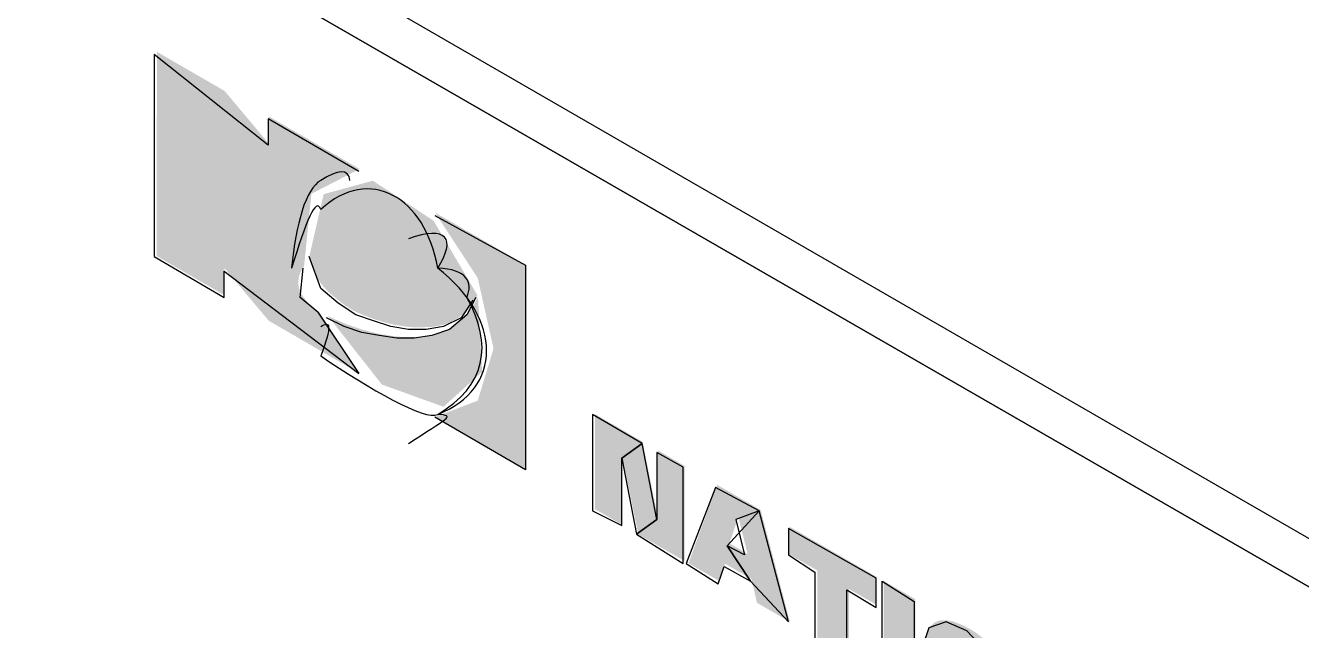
# Model space of a CAD drawing. Header units: inches. Extents: x 0.3 to 33.8, y 15.5 to 37.1.
# Drawn here: x 5.1068 to 5.3322, y 29.49 to 29.5969 of the extents above; entities that cross this region are included whole.
import ezdxf

# ---------------------------------------------------------------- set-up
doc = ezdxf.new("R2010")
doc.units = ezdxf.units.IN
doc.header["$MEASUREMENT"] = 0

# ---------------------------------------------------------------- blocks, each defined once
blk = doc.blocks.new('60298_1')
at = {"transparency": 33554687}
h = blk.add_hatch(color=256, dxfattribs=at)
h.paths.add_polyline_path([(5.12996, 29.59223), (5.12995, 29.55615), (5.14193, 29.54923), (5.14193, 29.55403), (5.14972, 29.54474), (5.16578, 29.53544), (5.15861, 29.54633), (5.15855, 29.54633), (5.15855, 29.54639), (5.1585, 29.54639), (5.1585, 29.54644), (5.15845, 29.54644), (5.15845, 29.54649), (5.1584, 29.54649), (5.15835, 29.54649), (5.15835, 29.54654), (5.1583, 29.54654), (5.1583, 29.54659), (5.15824, 29.54659), (5.15819, 29.54659), (5.15819, 29.54664), (5.15814, 29.54664), (5.15814, 29.5467), (5.15809, 29.5467), (5.15804, 29.54675), (5.15799, 29.54675), (5.15799, 29.5468), (5.15793, 29.5468), (5.15793, 29.54685), (5.15788, 29.54685), (5.15788, 29.5469), (5.15783, 29.5469), (5.15778, 29.54696), (5.15773, 29.54696), (5.15773, 29.54701), (5.15768, 29.54701), (5.15768, 29.54706), (5.15762, 29.54706), (5.15762, 29.54711), (5.15757, 29.54711), (5.15752, 29.54716), (5.15747, 29.54716), (5.15747, 29.54721), (5.15742, 29.54721), (5.15742, 29.54727), (5.15737, 29.54727), (5.15737, 29.54732), (5.15732, 29.54732), (5.15732, 29.54737), (5.15726, 29.54737), (5.15726, 29.54742), (5.15721, 29.54742), (5.15721, 29.54747), (5.15716, 29.54747), (5.15711, 29.54752), (5.15706, 29.54758), (5.15701, 29.54763), (5.15695, 29.54763), (5.15695, 29.54768), (5.1569, 29.54768), (5.1569, 29.54773), (5.15685, 29.54773), (5.15685, 29.54778), (5.1568, 29.54778), (5.1568, 29.54783), (5.15675, 29.54783), (5.15675, 29.54788), (5.1567, 29.54788), (5.1567, 29.54794), (5.15664, 29.54794), (5.15664, 29.54799), (5.15659, 29.54804), (5.15654, 29.54809), (5.15649, 29.54814), (5.15644, 29.54819), (5.15644, 29.54825), (5.15639, 29.54825), (5.15639, 29.5483), (5.15633, 29.5483), (5.15633, 29.54835), (5.15628, 29.54835), (5.15628, 29.5484), (5.15623, 29.5484), (5.15623, 29.54845), (5.15618, 29.5485), (5.15618, 29.54856), (5.15613, 29.54856), (5.15613, 29.54861), (5.15608, 29.54861), (5.15608, 29.54866), (5.15602, 29.54871), (5.15602, 29.54876), (5.15597, 29.54876), (5.15597, 29.54881), (5.15592, 29.54881), (5.15592, 29.54887), (5.15587, 29.54887), (5.15587, 29.54892), (5.15587, 29.54897), (5.15582, 29.54897), (5.15582, 29.54902), (5.15577, 29.54902), (5.15577, 29.54907), (5.15577, 29.54912), (5.15571, 29.54912), (5.15571, 29.54918), (5.15571, 29.54923), (5.15566, 29.54923), (5.15566, 29.54928), (5.15561, 29.54933), (5.15561, 29.54938), (5.15556, 29.54938), (5.15556, 29.54943), (5.15551, 29.54949), (5.15551, 29.54954), (5.15546, 29.54959), (5.15546, 29.54964), (5.1554, 29.54969), (5.1554, 29.54974), (5.15535, 29.5498), (5.15535, 29.54985), (5.1553, 29.5499), (5.1553, 29.54995), (5.15525, 29.55), (5.15525, 29.55005), (5.15525, 29.55011), (5.15525, 29.55016), (5.1552, 29.55016), (5.1552, 29.55021), (5.1552, 29.55026), (5.1552, 29.55031), (5.15515, 29.55031), (5.15515, 29.55036), (5.15515, 29.55042), (5.15515, 29.55046), (5.15509, 29.55046), (5.15509, 29.55052), (5.15509, 29.55057), (5.15509, 29.55062), (5.15504, 29.55067), (5.15504, 29.55072), (5.15504, 29.55077), (5.15504, 29.55083), (5.15499, 29.55093), (5.15499, 29.55098), (5.15499, 29.55103), (5.15499, 29.55108), (5.15494, 29.55119), (5.15494, 29.5516), (5.15494, 29.55176), (5.15494, 29.55186), (5.15499, 29.55196), (5.15499, 29.55207), (5.15499, 29.55217), (5.15499, 29.55227), (5.15504, 29.55238), (5.15504, 29.55243), (5.15504, 29.55248), (5.15509, 29.55253), (5.15509, 29.55258), (5.15509, 29.55263), (5.15509, 29.55269), (5.15515, 29.55274), (5.15515, 29.55279), (5.15515, 29.55284), (5.15515, 29.55289), (5.1552, 29.55294), (5.1552, 29.553), (5.1552, 29.55305), (5.15525, 29.55305), (5.15525, 29.5531), (5.15525, 29.55315), (5.1553, 29.5532), (5.1553, 29.55325), (5.15535, 29.55331), (5.15535, 29.55336), (5.15535, 29.55341), (5.1554, 29.55341), (5.1554, 29.55346), (5.1554, 29.55351), (5.15546, 29.55351), (5.15546, 29.55356), (5.15546, 29.55362), (5.15551, 29.55362), (5.15551, 29.55367), (5.15556, 29.55372), (5.15556, 29.55377), (5.15561, 29.55377), (5.15561, 29.55382), (5.15566, 29.55387), (5.15566, 29.55393), (5.15571, 29.55398), (5.15571, 29.55403), (5.15577, 29.55403), (5.15577, 29.55408), (5.15577, 29.55413), (5.15582, 29.55413), (5.15582, 29.55418), (5.15587, 29.55418), (5.15587, 29.55424), (5.15592, 29.55429), (5.15592, 29.55434), (5.15597, 29.55434), (5.15597, 29.55439), (5.15726, 29.56715), (5.16578, 29.57154), (5.14972, 29.58083), (5.14972, 29.57603), (5.14193, 29.58532), (5.12995, 29.59224)])
h.paths.add_polyline_path([(5.19522, 29.55455), (5.19522, 29.51845), (5.17911, 29.52774), (5.18665, 29.53063), (5.18944, 29.53983), (5.18665, 29.55227), (5.17911, 29.56384), (5.19522, 29.55455)])
h = blk.add_hatch(color=1, dxfattribs=at)
h.paths.add_polyline_path([(5.18669, 29.54891), (5.18629, 29.54819), (5.18629, 29.54814), (5.18623, 29.54809), (5.18623, 29.54804), (5.18618, 29.54804), (5.18618, 29.54799), (5.18618, 29.54794), (5.18613, 29.54788), (5.18613, 29.54783), (5.18608, 29.54783), (5.18608, 29.54778), (5.18608, 29.54773), (5.18603, 29.54773), (5.18603, 29.54768), (5.18598, 29.54763), (5.18598, 29.54758), (5.18592, 29.54758), (5.18592, 29.54752), (5.18592, 29.54747), (5.18587, 29.54747), (5.18587, 29.54742), (5.18582, 29.54737), (5.18582, 29.54732), (5.18577, 29.54732), (5.18577, 29.54727), (5.18572, 29.54721), (5.18572, 29.54716), (5.18567, 29.54716), (5.18567, 29.54711), (5.18561, 29.54706), (5.18561, 29.54701), (5.18556, 29.54701), (5.18556, 29.54696), (5.18556, 29.5469), (5.18551, 29.5469), (5.18551, 29.54685), (5.18546, 29.54685), (5.18546, 29.5468), (5.18541, 29.54675), (5.18541, 29.5467), (5.18536, 29.5467), (5.18536, 29.54664), (5.1853, 29.54664), (5.1853, 29.54659), (5.18525, 29.54654), (5.18525, 29.54649), (5.1852, 29.54649), (5.1852, 29.54644), (5.18515, 29.54644), (5.18515, 29.54639), (5.1851, 29.54633), (5.1851, 29.54628), (5.18505, 29.54628), (5.18505, 29.54623), (5.18499, 29.54618), (5.18494, 29.54613), (5.18494, 29.54608), (5.18489, 29.54608), (5.18489, 29.54602), (5.18484, 29.54602), (5.18484, 29.54597), (5.18479, 29.54597), (5.18479, 29.54592), (5.18474, 29.54587), (5.18469, 29.54582), (5.18469, 29.54577), (5.18463, 29.54577), (5.18463, 29.54571), (5.18458, 29.54571), (5.18458, 29.54566), (5.18453, 29.54566), (5.18453, 29.54561), (5.18448, 29.54561), (5.18448, 29.54556), (5.18443, 29.54556), (5.18443, 29.54551), (5.18438, 29.54546), (5.18432, 29.5454), (5.18427, 29.54535), (5.18422, 29.5453), (5.18417, 29.54525), (5.18412, 29.5452), (5.18406, 29.54515), (5.18401, 29.5451), (5.18401, 29.54505), (5.18396, 29.54505), (5.18396, 29.54499), (5.18391, 29.54499), (5.18386, 29.54494), (5.18381, 29.54489), (5.18376, 29.54484), (5.1837, 29.54484), (5.1837, 29.54479), (5.18365, 29.54479), (5.18365, 29.54474), (5.1836, 29.54474), (5.1836, 29.54468), (5.18355, 29.54468), (5.18355, 29.54463), (5.1835, 29.54463), (5.1835, 29.54458), (5.18345, 29.54458), (5.18345, 29.54453), (5.18339, 29.54453), (5.18334, 29.54448), (5.18329, 29.54448), (5.18329, 29.54443), (5.18324, 29.54443), (5.18324, 29.54437), (5.18319, 29.54437), (5.18319, 29.54432), (5.18314, 29.54432), (5.18308, 29.54427), (5.18303, 29.54427), (5.18303, 29.54422), (5.18298, 29.54422), (5.18298, 29.54417), (5.18293, 29.54417), (5.18293, 29.54412), (5.18288, 29.54412), (5.18283, 29.54406), (5.18277, 29.54406), (5.18277, 29.54401), (5.18272, 29.54401), (5.18272, 29.54396), (5.18267, 29.54396), (5.18262, 29.54396), (5.18262, 29.54391), (5.18257, 29.54391), (5.18257, 29.54386), (5.18252, 29.54386), (5.18246, 29.54386), (5.18246, 29.5438), (5.18241, 29.5438), (5.18241, 29.54375), (5.18236, 29.54375), (5.18231, 29.5437), (5.18226, 29.5437), (5.18226, 29.54365), (5.18221, 29.54365), (5.18215, 29.54365), (5.18215, 29.5436), (5.1821, 29.5436), (5.1821, 29.54355), (5.18205, 29.54355), (5.182, 29.54355), (5.182, 29.54349), (5.18195, 29.54349), (5.1819, 29.54349), (5.1819, 29.54344), (5.18184, 29.54344), (5.18179, 29.54339), (5.18174, 29.54339), (5.18174, 29.54334), (5.18169, 29.54334), (5.18164, 29.54334), (5.18164, 29.54329), (5.18159, 29.54329), (5.18153, 29.54329), (5.18153, 29.54324), (5.18148, 29.54324), (5.18143, 29.54318), (5.18138, 29.54318), (5.18133, 29.54313), (5.18128, 29.54313), (5.18128, 29.54308), (5.18122, 29.54308), (5.18117, 29.54308), (5.18117, 29.54303), (5.18112, 29.54303), (5.18107, 29.54303), (5.18102, 29.54298), (5.18097, 29.54298), (5.18091, 29.54298), (5.18091, 29.54292), (5.18086, 29.54292), (5.18081, 29.54292), (5.18081, 29.54287), (5.18076, 29.54287), (5.18071, 29.54287), (5.18071, 29.54282), (5.18066, 29.54282), (5.1806, 29.54282), (5.1806, 29.54277), (5.18055, 29.54277), (5.1805, 29.54277), (5.18045, 29.54277), (5.18045, 29.54272), (5.1804, 29.54272), (5.18035, 29.54272), (5.1803, 29.54267), (5.18024, 29.54267), (5.18019, 29.54267), (5.18019, 29.54262), (5.18014, 29.54262), (5.18009, 29.54262), (5.18004, 29.54257), (5.17999, 29.54257), (5.17993, 29.54257), (5.17988, 29.54251), (5.17983, 29.54251), (5.17978, 29.54251), (5.17973, 29.54246), (5.17968, 29.54246), (5.17962, 29.54246), (5.17957, 29.54241), (5.17952, 29.54241), (5.17947, 29.54241), (5.17942, 29.54241), (5.17942, 29.54236), (5.17937, 29.54236), (5.17931, 29.54236), (5.17926, 29.54236), (5.17926, 29.54231), (5.17921, 29.54231), (5.17916, 29.54231), (5.17911, 29.54231), (5.17906, 29.54231), (5.17906, 29.54226), (5.179, 29.54226), (5.17895, 29.54226), (5.1789, 29.54226), (5.17885, 29.54226), (5.1788, 29.54226), (5.1788, 29.5422), (5.17875, 29.5422), (5.17869, 29.5422), (5.17864, 29.5422), (5.17859, 29.5422), (5.17854, 29.5422), (5.17854, 29.54215), (5.17849, 29.54215), (5.17844, 29.54215), (5.17838, 29.54215), (5.17833, 29.54215), (5.17828, 29.54215), (5.17823, 29.54215), (5.17818, 29.54215), (5.17818, 29.5421), (5.17813, 29.5421), (5.17807, 29.5421), (5.17802, 29.5421), (5.17797, 29.5421), (5.17792, 29.5421), (5.17787, 29.5421), (5.17787, 29.54205), (5.17782, 29.54205), (5.17776, 29.54205), (5.17771, 29.54205), (5.17766, 29.54205), (5.17761, 29.54205), (5.17756, 29.54205), (5.17751, 29.54205), (5.17746, 29.54205), (5.17746, 29.542), (5.1774, 29.542), (5.17735, 29.542), (5.1773, 29.542), (5.17725, 29.542), (5.1772, 29.542), (5.17715, 29.542), (5.17709, 29.542), (5.17704, 29.542), (5.17699, 29.542), (5.17694, 29.54195), (5.17689, 29.54195), (5.17684, 29.54195), (5.17678, 29.54195), (5.17673, 29.54195), (5.17668, 29.54195), (5.17663, 29.54195), (5.17658, 29.54195), (5.17653, 29.54195), (5.17647, 29.54195), (5.17642, 29.54195), (5.17637, 29.54195), (5.17632, 29.54189), (5.17627, 29.54189), (5.17622, 29.54189), (5.17616, 29.54189), (5.17611, 29.54189), (5.17606, 29.54189), (5.17601, 29.54189), (5.17596, 29.54189), (5.17591, 29.54189), (5.17585, 29.54189), (5.1758, 29.54189), (5.17575, 29.54189), (5.1757, 29.54189), (5.17565, 29.54189), (5.1756, 29.54189), (5.17554, 29.54189), (5.17549, 29.54189), (5.17544, 29.54189), (5.17539, 29.54189), (5.17534, 29.54189), (5.17529, 29.54189), (5.17523, 29.54189), (5.17518, 29.54189), (5.17518, 29.54184), (5.17513, 29.54184), (5.17508, 29.54184), (5.17503, 29.54184), (5.17498, 29.54184), (5.17492, 29.54184), (5.17487, 29.54184), (5.17482, 29.54184), (5.17477, 29.54184), (5.17472, 29.54184), (5.17467, 29.54184), (5.17461, 29.54184), (5.17456, 29.54184), (5.17451, 29.54184), (5.17446, 29.54184), (5.17441, 29.54184), (5.17436, 29.54184), (5.17431, 29.54184), (5.17425, 29.54184), (5.17425, 29.54189), (5.1742, 29.54189), (5.17415, 29.54189), (5.1741, 29.54189), (5.17405, 29.54189), (5.174, 29.54189), (5.17394, 29.54189), (5.17389, 29.54189), (5.17384, 29.54189), (5.17379, 29.54189), (5.17374, 29.54189), (5.17369, 29.54189), (5.17363, 29.54189), (5.17358, 29.54189), (5.17353, 29.54189), (5.17348, 29.54189), (5.17343, 29.54189), (5.17338, 29.54189), (5.17332, 29.54189), (5.17327, 29.54189), (5.17322, 29.54189), (5.17317, 29.54189), (5.17312, 29.54189), (5.17307, 29.54189), (5.17301, 29.54195), (5.17296, 29.54195), (5.17291, 29.54195), (5.17286, 29.54195), (5.17281, 29.54195), (5.17276, 29.54195), (5.1727, 29.54195), (5.17265, 29.54195), (5.1726, 29.54195), (5.17255, 29.54195), (5.1725, 29.54195), (5.17245, 29.54195), (5.17239, 29.54195), (5.17239, 29.542), (5.17234, 29.542), (5.17229, 29.542), (5.17224, 29.542), (5.17219, 29.542), (5.17214, 29.542), (5.17208, 29.542), (5.17203, 29.542), (5.17198, 29.542), (5.17193, 29.542), (5.17188, 29.542), (5.17188, 29.54205), (5.17183, 29.54205), (5.17177, 29.54205), (5.17172, 29.54205), (5.17167, 29.54205), (5.17162, 29.54205), (5.17157, 29.54205), (5.17152, 29.54205), (5.17146, 29.54205), (5.17141, 29.54205), (5.17141, 29.5421), (5.17136, 29.5421), (5.17131, 29.5421), (5.17126, 29.5421), (5.17121, 29.5421), (5.17115, 29.5421), (5.1711, 29.5421), (5.17105, 29.5421), (5.17105, 29.54215), (5.171, 29.54215), (5.17095, 29.54215), (5.1709, 29.54215), (5.17084, 29.54215), (5.17079, 29.54215), (5.17074, 29.54215), (5.17069, 29.54215), (5.17069, 29.5422), (5.17064, 29.5422), (5.17059, 29.5422), (5.17053, 29.5422), (5.17048, 29.5422), (5.17043, 29.5422), (5.17038, 29.5422), (5.17038, 29.54226), (5.17033, 29.54226), (5.17028, 29.54226), (5.17023, 29.54226), (5.17017, 29.54226), (5.17012, 29.54226), (5.17007, 29.54226), (5.17007, 29.54231), (5.17002, 29.54231), (5.16997, 29.54231), (5.16992, 29.54231), (5.16986, 29.54231), (5.16981, 29.54231), (5.16976, 29.54231), (5.16976, 29.54236), (5.16971, 29.54236), (5.16966, 29.54236), (5.16961, 29.54236), (5.16955, 29.54236), (5.1695, 29.54236), (5.1695, 29.54241), (5.16945, 29.54241), (5.1694, 29.54241), (5.16935, 29.54241), (5.1693, 29.54241), (5.16924, 29.54241), (5.16924, 29.54246), (5.16919, 29.54246), (5.16914, 29.54246), (5.16909, 29.54246), (5.16904, 29.54246), (5.16899, 29.54246), (5.16899, 29.54251), (5.16893, 29.54251), (5.16888, 29.54251), (5.16883, 29.54251), (5.16878, 29.54251), (5.16873, 29.54251), (5.16873, 29.54257), (5.16868, 29.54257), (5.16862, 29.54257), (5.16857, 29.54257), (5.16852, 29.54257), (5.16852, 29.54262), (5.16847, 29.54262), (5.16842, 29.54262), (5.16837, 29.54262), (5.16831, 29.54262), (5.16826, 29.54267), (5.16821, 29.54267), (5.16816, 29.54267), (5.16811, 29.54267), (5.16806, 29.54267), (5.16806, 29.54272), (5.168, 29.54272), (5.16795, 29.54272), (5.1679, 29.54272), (5.16785, 29.54272), (5.16785, 29.54277), (5.1678, 29.54277), (5.16775, 29.54277), (5.16769, 29.54277), (5.16764, 29.54277), (5.16764, 29.54282), (5.16759, 29.54282), (5.16754, 29.54282), (5.16749, 29.54282), (5.16744, 29.54287), (5.16738, 29.54287), (5.16733, 29.54287), (5.16728, 29.54287), (5.16723, 29.54292), (5.16718, 29.54292), (5.16713, 29.54292), (5.16708, 29.54292), (5.16708, 29.54298), (5.16702, 29.54298), (5.16697, 29.54298), (5.16692, 29.54298), (5.16687, 29.54298), (5.16687, 29.54303), (5.16682, 29.54303), (5.16677, 29.54303), (5.16671, 29.54303), (5.16671, 29.54308), (5.16666, 29.54308), (5.16661, 29.54308), (5.16656, 29.54308), (5.16651, 29.54313), (5.16646, 29.54313), (5.1664, 29.54313), (5.16635, 29.54313), (5.16635, 29.54318), (5.1663, 29.54318), (5.16625, 29.54318), (5.1662, 29.54318), (5.16615, 29.54324), (5.16609, 29.54324), (5.16604, 29.54324), (5.16599, 29.54324), (5.16599, 29.54329), (5.16594, 29.54329), (5.16589, 29.54329), (5.16584, 29.54329), (5.16584, 29.54334), (5.16578, 29.54334), (5.16573, 29.54334), (5.16568, 29.54334), (5.16568, 29.54339), (5.16563, 29.54339), (5.16558, 29.54339), (5.16553, 29.54339), (5.16553, 29.54344), (5.16547, 29.54344), (5.16542, 29.54344), (5.16537, 29.54344), (5.16537, 29.54349), (5.16532, 29.54349), (5.16527, 29.54349), (5.16522, 29.54349), (5.16522, 29.54355), (5.16516, 29.54355), (5.16511, 29.54355), (5.16506, 29.54355), (5.16506, 29.5436), (5.16501, 29.5436), (5.16496, 29.5436), (5.16491, 29.5436), (5.16491, 29.54365), (5.16485, 29.54365), (5.1648, 29.54365), (5.16475, 29.54365), (5.16475, 29.5437), (5.1647, 29.5437), (5.16465, 29.5437), (5.1646, 29.5437), (5.1646, 29.54375), (5.16455, 29.54375), (5.16449, 29.54375), (5.16444, 29.54375), (5.16444, 29.5438), (5.16439, 29.5438), (5.16434, 29.5438), (5.16429, 29.54386), (5.16424, 29.54386), (5.16418, 29.54386), (5.16418, 29.54391), (5.16413, 29.54391), (5.16408, 29.54391), (5.16403, 29.54391), (5.16403, 29.54396), (5.16398, 29.54396), (5.16393, 29.54396), (5.16387, 29.54396), (5.16387, 29.54401), (5.16382, 29.54401), (5.16377, 29.54401), (5.16377, 29.54406), (5.16372, 29.54406), (5.16367, 29.54406), (5.16362, 29.54406), (5.16362, 29.54412), (5.16356, 29.54412), (5.16351, 29.54412), (5.16346, 29.54412), (5.16346, 29.54417), (5.16341, 29.54417), (5.16336, 29.54417), (5.16336, 29.54422), (5.16331, 29.54422), (5.16325, 29.54422), (5.1632, 29.54422), (5.1632, 29.54427), (5.16315, 29.54427), (5.1631, 29.54427), (5.1631, 29.54432), (5.16305, 29.54432), (5.163, 29.54432), (5.16294, 29.54432), (5.16294, 29.54437), (5.16289, 29.54437), (5.16284, 29.54437), (5.16284, 29.54443), (5.16279, 29.54443), (5.16274, 29.54443), (5.16269, 29.54448), (5.16263, 29.54448), (5.16258, 29.54448), (5.16258, 29.54453), (5.16253, 29.54453), (5.16248, 29.54453), (5.16243, 29.54458), (5.16238, 29.54458), (5.16232, 29.54458), (5.16232, 29.54463), (5.16227, 29.54463), (5.16222, 29.54463), (5.16217, 29.54468), (5.16212, 29.54468), (5.16207, 29.54474), (5.16201, 29.54474), (5.16196, 29.54474), (5.16196, 29.54479), (5.16191, 29.54479), (5.16186, 29.54479), (5.16186, 29.54484), (5.16181, 29.54484), (5.16176, 29.54484), (5.1617, 29.54489), (5.16165, 29.54489), (5.1616, 29.54489), (5.1616, 29.54494), (5.16155, 29.54494), (5.1615, 29.54494), (5.1615, 29.54499), (5.16145, 29.54499), (5.16139, 29.54499), (5.16139, 29.54505), (5.16134, 29.54505), (5.16129, 29.54505), (5.16124, 29.5451), (5.16119, 29.5451), (5.16114, 29.5451), (5.16114, 29.54515), (5.16109, 29.54515), (5.16103, 29.54515), (5.16103, 29.5452), (5.16098, 29.5452), (5.16093, 29.5452), (5.16093, 29.54525), (5.16088, 29.54525), (5.16083, 29.54525), (5.16083, 29.5453), (5.16077, 29.5453), (5.16072, 29.5453), (5.16067, 29.54535), (5.16062, 29.54535), (5.16057, 29.5454), (5.16052, 29.5454), (5.16046, 29.54546), (5.16041, 29.54546), (5.16036, 29.54551), (5.16031, 29.54551), (5.16026, 29.54551), (5.16026, 29.54556), (5.16021, 29.54556), (5.16971, 29.53348), (5.1806, 29.52955), (5.18742, 29.5357), (5.1867, 29.54892)])
h.paths.add_polyline_path([(5.18621, 29.54857), (5.18618, 29.54856), (5.18618, 29.5485), (5.18613, 29.54845), (5.18613, 29.5484), (5.18608, 29.5484), (5.18608, 29.54835), (5.18608, 29.5483), (5.18603, 29.5483), (5.18603, 29.54825), (5.18598, 29.54819), (5.18598, 29.54814), (5.18592, 29.54814), (5.18592, 29.54809), (5.18587, 29.54804), (5.18587, 29.54799), (5.18582, 29.54799), (5.18582, 29.54794), (5.18577, 29.54788), (5.18577, 29.54783), (5.18572, 29.54783), (5.18572, 29.54778), (5.18567, 29.54778), (5.18567, 29.54773), (5.18561, 29.54768), (5.18561, 29.54763), (5.18556, 29.54758), (5.18556, 29.54752), (5.18551, 29.54752), (5.18551, 29.54747), (5.18546, 29.54747), (5.18546, 29.54742), (5.18541, 29.54742), (5.18541, 29.54737), (5.18536, 29.54732), (5.18536, 29.54727), (5.1853, 29.54727), (5.1853, 29.54721), (5.18525, 29.54721), (5.18525, 29.54716), (5.1852, 29.54716), (5.1852, 29.54711), (5.18515, 29.54706), (5.18515, 29.54701), (5.1851, 29.54701), (5.1851, 29.54696), (5.18505, 29.54696), (5.18505, 29.5469), (5.18499, 29.5469), (5.18499, 29.54685), (5.18494, 29.5468), (5.18489, 29.54675), (5.18484, 29.5467), (5.18479, 29.54664), (5.18479, 29.54659), (5.18474, 29.54659), (5.18474, 29.54654), (5.18469, 29.54654), (5.18469, 29.54649), (5.18463, 29.54649), (5.18463, 29.54644), (5.18458, 29.54644), (5.18458, 29.54639), (5.18453, 29.54639), (5.18453, 29.54633), (5.18448, 29.54633), (5.18448, 29.54628), (5.18443, 29.54628), (5.18443, 29.54623), (5.18438, 29.54623), (5.18438, 29.54618), (5.18432, 29.54618), (5.18432, 29.54613), (5.18427, 29.54613), (5.18427, 29.54608), (5.18422, 29.54608), (5.18417, 29.54602), (5.18412, 29.54602), (5.18412, 29.54597), (5.18406, 29.54597), (5.18406, 29.54592), (5.18401, 29.54592), (5.18401, 29.54587), (5.18396, 29.54587), (5.18396, 29.54582), (5.18391, 29.54582), (5.18391, 29.54577), (5.18386, 29.54577), (5.18381, 29.54571), (5.18376, 29.54571), (5.18376, 29.54566), (5.1837, 29.54566), (5.1837, 29.54561), (5.18365, 29.54561), (5.18365, 29.54556), (5.1836, 29.54556), (5.18355, 29.54551), (5.1835, 29.54551), (5.1835, 29.54546), (5.18345, 29.54546), (5.18345, 29.5454), (5.18339, 29.5454), (5.18334, 29.54535), (5.18329, 29.54535), (5.18329, 29.5453), (5.18324, 29.5453), (5.18319, 29.54525), (5.18314, 29.54525), (5.18314, 29.5452), (5.18308, 29.5452), (5.18303, 29.54515), (5.18298, 29.54515), (5.18298, 29.5451), (5.18293, 29.5451), (5.18288, 29.54505), (5.18283, 29.54505), (5.18283, 29.54499), (5.18277, 29.54499), (5.18272, 29.54499), (5.18272, 29.54494), (5.18267, 29.54494), (5.18262, 29.54489), (5.18257, 29.54489), (5.18257, 29.54484), (5.18252, 29.54484), (5.18246, 29.54484), (5.18246, 29.54479), (5.18241, 29.54479), (5.18236, 29.54479), (5.18236, 29.54474), (5.18231, 29.54474), (5.18226, 29.54474), (5.18226, 29.54468), (5.18221, 29.54468), (5.18215, 29.54468), (5.18215, 29.54463), (5.1821, 29.54463), (5.18205, 29.54463), (5.18205, 29.54458), (5.182, 29.54458), (5.18195, 29.54458), (5.18195, 29.54453), (5.1819, 29.54453), (5.18184, 29.54453), (5.18184, 29.54448), (5.18179, 29.54448), (5.18174, 29.54448), (5.18174, 29.54443), (5.18169, 29.54443), (5.18164, 29.54443), (5.18159, 29.54437), (5.18153, 29.54437), (5.18148, 29.54437), (5.18148, 29.54432), (5.18143, 29.54432), (5.18138, 29.54432), (5.18133, 29.54432), (5.18133, 29.54427), (5.18128, 29.54427), (5.18122, 29.54427), (5.18122, 29.54422), (5.18117, 29.54422), (5.18112, 29.54422), (5.18107, 29.54422), (5.18107, 29.54417), (5.18102, 29.54417), (5.18097, 29.54417), (5.18091, 29.54417), (5.18091, 29.54412), (5.18086, 29.54412), (5.18081, 29.54412), (5.18076, 29.54412), (5.18076, 29.54406), (5.18071, 29.54406), (5.18066, 29.54406), (5.1806, 29.54406), (5.18055, 29.54401), (5.1805, 29.54401), (5.18045, 29.54401), (5.1804, 29.54401), (5.1804, 29.54396), (5.18035, 29.54396), (5.1803, 29.54396), (5.18024, 29.54396), (5.18019, 29.54396), (5.18019, 29.54391), (5.18014, 29.54391), (5.18009, 29.54391), (5.18004, 29.54391), (5.17999, 29.54391), (5.17999, 29.54386), (5.17993, 29.54386), (5.17988, 29.54386), (5.17983, 29.54386), (5.17978, 29.54386), (5.17973, 29.54386), (5.17973, 29.5438), (5.17968, 29.5438), (5.17962, 29.5438), (5.17957, 29.5438), (5.17952, 29.5438), (5.17947, 29.5438), (5.17942, 29.5438), (5.17942, 29.54375), (5.17937, 29.54375), (5.17931, 29.54375), (5.17926, 29.54375), (5.17921, 29.54375), (5.17916, 29.54375), (5.17911, 29.54375), (5.17911, 29.5437), (5.17906, 29.5437), (5.179, 29.5437), (5.17895, 29.5437), (5.1789, 29.5437), (5.17885, 29.5437), (5.1788, 29.5437), (5.17875, 29.5437), (5.17869, 29.5437), (5.17864, 29.5437), (5.17859, 29.5437), (5.17859, 29.54365), (5.17854, 29.54365), (5.17849, 29.54365), (5.17844, 29.54365), (5.17838, 29.54365), (5.17833, 29.54365), (5.17828, 29.54365), (5.17823, 29.54365), (5.17818, 29.54365), (5.17813, 29.54365), (5.17807, 29.54365), (5.17802, 29.54365), (5.17797, 29.54365), (5.17792, 29.54365), (5.17787, 29.54365), (5.17782, 29.54365), (5.17776, 29.54365), (5.17771, 29.54365), (5.17766, 29.54365), (5.17761, 29.54365), (5.17756, 29.54365), (5.17751, 29.54365), (5.17746, 29.54365), (5.1774, 29.54365), (5.17735, 29.54365), (5.1773, 29.54365), (5.1773, 29.5436), (5.17725, 29.5436), (5.1772, 29.5436), (5.17715, 29.5436), (5.17709, 29.5436), (5.17704, 29.5436), (5.17699, 29.5436), (5.17694, 29.5436), (5.17689, 29.5436), (5.17684, 29.5436), (5.17678, 29.5436), (5.17673, 29.5436), (5.17668, 29.5436), (5.17663, 29.5436), (5.17658, 29.5436), (5.17653, 29.5436), (5.17647, 29.5436), (5.17642, 29.5436), (5.17637, 29.5436), (5.17632, 29.5436), (5.17627, 29.5436), (5.17622, 29.5436), (5.17616, 29.5436), (5.17611, 29.5436), (5.17606, 29.5436), (5.17601, 29.5436), (5.17596, 29.5436), (5.17591, 29.5436), (5.17585, 29.5436), (5.1758, 29.5436), (5.17575, 29.5436), (5.1757, 29.5436), (5.17565, 29.5436), (5.1756, 29.5436), (5.17554, 29.5436), (5.17549, 29.5436), (5.17544, 29.5436), (5.17539, 29.5436), (5.17534, 29.5436), (5.17529, 29.5436), (5.17523, 29.5436), (5.17518, 29.5436), (5.17513, 29.5436), (5.17508, 29.5436), (5.17508, 29.54365), (5.17503, 29.54365), (5.17498, 29.54365), (5.17492, 29.54365), (5.17487, 29.54365), (5.17482, 29.54365), (5.17477, 29.54365), (5.17472, 29.54365), (5.17467, 29.54365), (5.17461, 29.54365), (5.17456, 29.54365), (5.17451, 29.54365), (5.17446, 29.54365), (5.17441, 29.54365), (5.17436, 29.54365), (5.17436, 29.5437), (5.17431, 29.5437), (5.17425, 29.5437), (5.1742, 29.5437), (5.17415, 29.5437), (5.1741, 29.5437), (5.17405, 29.5437), (5.174, 29.5437), (5.17394, 29.5437), (5.17389, 29.5437), (5.17384, 29.54375), (5.17379, 29.54375), (5.17374, 29.54375), (5.17369, 29.54375), (5.17363, 29.54375), (5.17358, 29.54375), (5.17353, 29.54375), (5.17348, 29.54375), (5.17343, 29.5438), (5.17338, 29.5438), (5.17332, 29.5438), (5.17327, 29.5438), (5.17322, 29.5438), (5.17317, 29.5438), (5.17312, 29.5438), (5.17312, 29.54386), (5.17307, 29.54386), (5.17301, 29.54386), (5.17296, 29.54386), (5.17291, 29.54386), (5.17286, 29.54386), (5.17281, 29.54386), (5.17276, 29.54386), (5.17276, 29.54391), (5.1727, 29.54391), (5.17265, 29.54391), (5.1726, 29.54391), (5.17255, 29.54391), (5.1725, 29.54391), (5.17245, 29.54396), (5.17239, 29.54396), (5.17234, 29.54396), (5.17229, 29.54396), (5.17224, 29.54396), (5.17219, 29.54396), (5.17219, 29.54401), (5.17214, 29.54401), (5.17208, 29.54401), (5.17203, 29.54401), (5.17198, 29.54401), (5.17193, 29.54401), (5.17193, 29.54406), (5.17188, 29.54406), (5.17183, 29.54406), (5.17177, 29.54406), (5.17172, 29.54406), (5.17167, 29.54406), (5.17167, 29.54412), (5.17162, 29.54412), (5.17157, 29.54412), (5.17152, 29.54412), (5.17146, 29.54412), (5.17141, 29.54417), (5.17136, 29.54417), (5.17131, 29.54417), (5.17126, 29.54417), (5.17121, 29.54417), (5.17121, 29.54422), (5.17115, 29.54422), (5.1711, 29.54422), (5.17105, 29.54422), (5.171, 29.54422), (5.171, 29.54427), (5.17095, 29.54427), (5.1709, 29.54427), (5.17084, 29.54427), (5.17079, 29.54427), (5.17079, 29.54432), (5.17074, 29.54432), (5.17069, 29.54432), (5.17064, 29.54432), (5.17059, 29.54432), (5.17059, 29.54437), (5.17053, 29.54437), (5.17048, 29.54437), (5.17043, 29.54437), (5.17038, 29.54437), (5.17038, 29.54443), (5.17033, 29.54443), (5.17028, 29.54443), (5.17023, 29.54443), (5.17017, 29.54448), (5.17012, 29.54448), (5.17007, 29.54448), (5.17002, 29.54448), (5.17002, 29.54453), (5.16997, 29.54453), (5.16992, 29.54453), (5.16986, 29.54453), (5.16981, 29.54453), (5.16981, 29.54458), (5.16976, 29.54458), (5.16971, 29.54458), (5.16966, 29.54458), (5.16966, 29.54463), (5.16961, 29.54463), (5.16955, 29.54463), (5.1695, 29.54463), (5.1695, 29.54468), (5.16945, 29.54468), (5.1694, 29.54468), (5.16935, 29.54468), (5.1693, 29.54468), (5.1693, 29.54474), (5.16924, 29.54474), (5.16919, 29.54474), (5.16914, 29.54474), (5.16914, 29.54479), (5.16909, 29.54479), (5.16904, 29.54479), (5.16899, 29.54479), (5.16899, 29.54484), (5.16893, 29.54484), (5.16888, 29.54484), (5.16883, 29.54484), (5.16883, 29.54489), (5.16878, 29.54489), (5.16873, 29.54489), (5.16868, 29.54489), (5.16868, 29.54494), (5.16862, 29.54494), (5.16857, 29.54494), (5.16852, 29.54494), (5.16852, 29.54499), (5.16847, 29.54499), (5.16842, 29.54499), (5.16837, 29.54499), (5.16837, 29.54505), (5.16831, 29.54505), (5.16826, 29.54505), (5.16821, 29.54505), (5.16821, 29.5451), (5.16816, 29.5451), (5.16811, 29.5451), (5.16811, 29.54515), (5.16806, 29.54515), (5.168, 29.54515), (5.16795, 29.54515), (5.16795, 29.5452), (5.1679, 29.5452), (5.16785, 29.5452), (5.1678, 29.5452), (5.1678, 29.54525), (5.16775, 29.54525), (5.16769, 29.54525), (5.16764, 29.5453), (5.16759, 29.5453), (5.16754, 29.5453), (5.16754, 29.54535), (5.16749, 29.54535), (5.16744, 29.54535), (5.16738, 29.54535), (5.16738, 29.5454), (5.16733, 29.5454), (5.16728, 29.5454), (5.16728, 29.54546), (5.16723, 29.54546), (5.16718, 29.54546), (5.16713, 29.54546), (5.16713, 29.54551), (5.16708, 29.54551), (5.16702, 29.54551), (5.16702, 29.54556), (5.16697, 29.54556), (5.16692, 29.54556), (5.16687, 29.54556), (5.16687, 29.54561), (5.16682, 29.54561), (5.16677, 29.54561), (5.16671, 29.54566), (5.16666, 29.54566), (5.16661, 29.54566), (5.16661, 29.54571), (5.16656, 29.54571), (5.16651, 29.54571), (5.16646, 29.54571), (5.16646, 29.54577), (5.1664, 29.54577), (5.16635, 29.54577), (5.1663, 29.54582), (5.16625, 29.54582), (5.1662, 29.54582), (5.1662, 29.54587), (5.16615, 29.54587), (5.16609, 29.54587), (5.16604, 29.54587), (5.16604, 29.54592), (5.16599, 29.54592), (5.16594, 29.54592), (5.16594, 29.54597), (5.16589, 29.54597), (5.16584, 29.54597), (5.16584, 29.54602), (5.16578, 29.54602), (5.16573, 29.54602), (5.16568, 29.54608), (5.16563, 29.54608), (5.16558, 29.54608), (5.16558, 29.54613), (5.16553, 29.54613), (5.16547, 29.54613), (5.16547, 29.54618), (5.16542, 29.54618), (5.16537, 29.54618), (5.16537, 29.54623), (5.16532, 29.54623), (5.16527, 29.54623), (5.16527, 29.54628), (5.16522, 29.54628), (5.16516, 29.54628), (5.16516, 29.54633), (5.16511, 29.54633), (5.16506, 29.54633), (5.16506, 29.54639), (5.16501, 29.54639), (5.16496, 29.54639), (5.16496, 29.54644), (5.16491, 29.54644), (5.16485, 29.54644), (5.16485, 29.54649), (5.1648, 29.54649), (5.16475, 29.54649), (5.16475, 29.54654), (5.1647, 29.54654), (5.16465, 29.54654), (5.16465, 29.54659), (5.1646, 29.54659), (5.16455, 29.54664), (5.16449, 29.54664), (5.16449, 29.5467), (5.16444, 29.5467), (5.16439, 29.5467), (5.16439, 29.54675), (5.16434, 29.54675), (5.16429, 29.54675), (5.16429, 29.5468), (5.16424, 29.5468), (5.16418, 29.54685), (5.16413, 29.54685), (5.16413, 29.5469), (5.16408, 29.5469), (5.16403, 29.5469), (5.16403, 29.54696), (5.16398, 29.54696), (5.16393, 29.54701), (5.16387, 29.54701), (5.16387, 29.54706), (5.16382, 29.54706), (5.16377, 29.54711), (5.16372, 29.54711), (5.16372, 29.54716), (5.16367, 29.54716), (5.16362, 29.54716), (5.16362, 29.54721), (5.16356, 29.54721), (5.16356, 29.54727), (5.16351, 29.54727), (5.16346, 29.54727), (5.16346, 29.54732), (5.16341, 29.54732), (5.16336, 29.54737), (5.16331, 29.54737), (5.16331, 29.54742), (5.16325, 29.54742), (5.16325, 29.54747), (5.1632, 29.54747), (5.16315, 29.54747), (5.16315, 29.54752), (5.1631, 29.54752), (5.1631, 29.54758), (5.16305, 29.54758), (5.163, 29.54763), (5.16294, 29.54763), (5.16294, 29.54768), (5.16289, 29.54768), (5.16284, 29.54773), (5.16279, 29.54773), (5.16279, 29.54778), (5.16274, 29.54778), (5.16274, 29.54783), (5.16269, 29.54783), (5.16263, 29.54788), (5.16258, 29.54788), (5.16258, 29.54794), (5.16253, 29.54794), (5.16253, 29.54799), (5.16248, 29.54799), (5.16243, 29.54804), (5.16238, 29.54804), (5.16238, 29.54809), (5.16232, 29.54809), (5.16232, 29.54814), (5.16227, 29.54814), (5.16222, 29.54819), (5.16217, 29.54819), (5.16217, 29.54825), (5.16212, 29.54825), (5.16212, 29.5483), (5.16207, 29.5483), (5.16207, 29.54835), (5.16201, 29.54835), (5.16201, 29.5484), (5.16196, 29.5484), (5.16191, 29.54845), (5.16186, 29.54845), (5.16186, 29.5485), (5.16181, 29.5485), (5.16181, 29.54856), (5.16176, 29.54856), (5.16176, 29.54861), (5.1617, 29.54861), (5.16165, 29.54866), (5.1616, 29.54871), (5.16155, 29.54871), (5.16155, 29.54876), (5.1615, 29.54876), (5.1615, 29.54881), (5.16145, 29.54881), (5.16145, 29.54887), (5.16139, 29.54887), (5.16139, 29.54892), (5.16134, 29.54892), (5.16129, 29.54897), (5.16124, 29.54902), (5.16119, 29.54902), (5.16119, 29.54907), (5.16114, 29.54907), (5.16114, 29.54912), (5.16109, 29.54912), (5.16109, 29.54918), (5.16103, 29.54918), (5.16103, 29.54923), (5.16098, 29.54923), (5.16098, 29.54928), (5.16093, 29.54928), (5.16088, 29.54928), (5.16088, 29.54933), (5.16083, 29.54933), (5.16083, 29.54938), (5.16077, 29.54938), (5.16077, 29.54943), (5.16072, 29.54943), (5.16067, 29.54949), (5.16062, 29.54949), (5.16062, 29.54954), (5.16057, 29.54954), (5.16057, 29.54959), (5.16052, 29.54959), (5.16052, 29.54964), (5.16046, 29.54964), (5.16046, 29.54969), (5.16041, 29.54969), (5.16041, 29.54974), (5.16036, 29.54974), (5.16036, 29.5498), (5.16031, 29.5498), (5.16026, 29.54985), (5.16021, 29.5499), (5.16016, 29.54995), (5.1601, 29.55), (5.16005, 29.55005), (5.16, 29.55005), (5.16, 29.55011), (5.15995, 29.55016), (5.1599, 29.55021), (5.1599, 29.55026), (5.15985, 29.55026), (5.15985, 29.55031), (5.15979, 29.55031), (5.15979, 29.55036), (5.15974, 29.55036), (5.15974, 29.55042), (5.15969, 29.55042), (5.15969, 29.55046), (5.15964, 29.55046), (5.15964, 29.55052), (5.15959, 29.55052), (5.15959, 29.55057), (5.15954, 29.55057), (5.15954, 29.55062), (5.15948, 29.55062), (5.15948, 29.55067), (5.15948, 29.55072), (5.15943, 29.55072), (5.15943, 29.55077), (5.15938, 29.55077), (5.15938, 29.55083), (5.15933, 29.55083), (5.15933, 29.55088), (5.15928, 29.55088), (5.15928, 29.55093), (5.15923, 29.55098), (5.15923, 29.55103), (5.15917, 29.55103), (5.15917, 29.55108), (5.15912, 29.55108), (5.15912, 29.55114), (5.15907, 29.55114), (5.15907, 29.55119), (5.15902, 29.55124), (5.15902, 29.55129), (5.15897, 29.55129), (5.15897, 29.55134), (5.15892, 29.55134), (5.15892, 29.55139), (5.15892, 29.55145), (5.15886, 29.55145), (5.15886, 29.5515), (5.15881, 29.5515), (5.15881, 29.55155), (5.15881, 29.5516), (5.15876, 29.5516), (5.15876, 29.55165), (5.15871, 29.55165), (5.15871, 29.5517), (5.15866, 29.55176), (5.15866, 29.55181), (5.15861, 29.55181), (5.15861, 29.55186), (5.15855, 29.55191), (5.15855, 29.55196), (5.1585, 29.55196), (5.1585, 29.55201), (5.1585, 29.55207), (5.15845, 29.55207), (5.15845, 29.55212), (5.1584, 29.55217), (5.1584, 29.55222), (5.15835, 29.55227), (5.15835, 29.55232), (5.1583, 29.55232), (5.1583, 29.55238), (5.15824, 29.55243), (5.15824, 29.55248), (5.15819, 29.55253), (5.15819, 29.55258), (5.15814, 29.55258), (5.15814, 29.55263), (5.15814, 29.55269), (5.15809, 29.55269), (5.15809, 29.55274), (5.15809, 29.55279), (5.15804, 29.55279), (5.15804, 29.55284), (5.15799, 29.55289), (5.15799, 29.55294), (5.15793, 29.553), (5.15793, 29.55305), (5.15788, 29.5531), (5.15788, 29.55315), (5.15783, 29.5532), (5.15783, 29.55325), (5.15783, 29.55331), (5.15778, 29.55331), (5.15778, 29.55336), (5.15778, 29.55341), (5.15773, 29.55346), (5.15773, 29.55351), (5.15768, 29.55356), (5.15768, 29.55362), (5.15762, 29.55367), (5.15762, 29.55372), (5.15762, 29.55377), (5.15757, 29.55377), (5.15757, 29.55382), (5.15757, 29.55387), (5.15752, 29.55393), (5.15752, 29.55398), (5.15752, 29.55403), (5.15747, 29.55403), (5.15747, 29.55408), (5.15747, 29.55413), (5.15742, 29.55418), (5.15742, 29.55424), (5.15742, 29.55429), (5.15737, 29.55434), (5.15737, 29.55439), (5.15737, 29.55444), (5.15732, 29.55449), (5.15732, 29.55455), (5.15732, 29.5546), (5.15726, 29.55465), (5.15726, 29.5547), (5.15726, 29.55475), (5.15726, 29.5548), (5.15721, 29.55486), (5.15721, 29.55491), (5.15721, 29.55496), (5.15716, 29.55501), (5.15716, 29.55506), (5.15716, 29.55511), (5.15716, 29.55517), (5.15711, 29.55522), (5.15711, 29.55527), (5.15711, 29.55532), (5.15711, 29.55537), (5.15706, 29.55542), (5.15706, 29.55553), (5.15706, 29.55563), (5.15706, 29.55573), (5.15701, 29.55584), (5.15701, 29.55594), (5.15701, 29.55604), (5.15701, 29.55615), (5.15695, 29.55625), (5.15695, 29.55635), (5.15943, 29.56709), (5.16811, 29.56947), (5.17885, 29.5624), (5.1866, 29.54923), (5.18623, 29.54861), (5.18618, 29.54856)])
h = blk.add_hatch(color=1, dxfattribs=at)
h.paths.add_polyline_path([(5.23664, 29.51133), (5.23271, 29.50998), (5.23431, 29.50358), (5.23111, 29.50543), (5.23503, 29.49913), (5.23596, 29.49495), (5.2418, 29.49155), (5.23664, 29.51132)])
h.paths.add_polyline_path([(5.23664, 29.51133), (5.22894, 29.51576), (5.22388, 29.50192), (5.22941, 29.49872), (5.23034, 29.50182), (5.23503, 29.49913), (5.23111, 29.50543), (5.23266, 29.51003), (5.23271, 29.50998), (5.23664, 29.51132)])
h.paths.add_polyline_path([(5.21575, 29.52339), (5.21216, 29.52088), (5.215, 29.50704), (5.21846, 29.51003), (5.21577, 29.52341)])
h.paths.add_polyline_path([(5.21575, 29.52339), (5.20736, 29.52826), (5.20736, 29.51148), (5.21216, 29.50869), (5.21216, 29.52088), (5.21577, 29.52341)])
h.paths.add_polyline_path([(5.22323, 29.51908), (5.21846, 29.52186), (5.21846, 29.51003), (5.215, 29.50704), (5.22321, 29.50229), (5.22321, 29.51907)])
h.paths.add_polyline_path([(5.32372, 29.46106), (5.31812, 29.46428), (5.31812, 29.44749), (5.33057, 29.44032), (5.33057, 29.44528), (5.3237, 29.44925), (5.3237, 29.46108)])
h.paths.add_polyline_path([(5.31222, 29.4677), (5.30831, 29.46634), (5.30986, 29.45994), (5.30666, 29.4618), (5.31058, 29.4555), (5.31157, 29.45132), (5.3174, 29.44791), (5.31224, 29.46769)])
h.paths.add_polyline_path([(5.31222, 29.4677), (5.30454, 29.47213), (5.29943, 29.45829), (5.30501, 29.45509), (5.30589, 29.45819), (5.31058, 29.4555), (5.30666, 29.4618), (5.30826, 29.46639), (5.30831, 29.46634), (5.31224, 29.46769)])
h.paths.add_polyline_path([(5.29134, 29.47975), (5.28776, 29.47724), (5.2906, 29.4634), (5.29401, 29.46639), (5.29132, 29.47977)])
h.paths.add_polyline_path([(5.29134, 29.47975), (5.28296, 29.48462), (5.28296, 29.46784), (5.28776, 29.46505), (5.28776, 29.47724), (5.29132, 29.47977)])
h.paths.add_polyline_path([(5.29881, 29.47544), (5.29401, 29.47822), (5.29401, 29.46639), (5.2906, 29.4634), (5.29881, 29.45865), (5.29881, 29.47543)])
h.paths.add_polyline_path([(5.27349, 29.49036), (5.27258, 29.49087), (5.27154, 29.49129), (5.27062, 29.49165), (5.26974, 29.4918), (5.26891, 29.49186), (5.26819, 29.4918), (5.26757, 29.49155), (5.26716, 29.49129), (5.26664, 29.49082), (5.26623, 29.4902), (5.26586, 29.48948), (5.26566, 29.48855), (5.2655, 29.48752), (5.26545, 29.48633), (5.26545, 29.4855), (5.26555, 29.48426), (5.26576, 29.48308), (5.26607, 29.48189), (5.26648, 29.48075), (5.27351, 29.47703), (5.27284, 29.47755), (5.27227, 29.47827), (5.27185, 29.47915), (5.27149, 29.48024), (5.27134, 29.48147), (5.27129, 29.48297), (5.27134, 29.48431), (5.27149, 29.48535), (5.2718, 29.48612), (5.27227, 29.48648), (5.27284, 29.48659), (5.27351, 29.48633), (5.28058, 29.48251), (5.28007, 29.48359), (5.2795, 29.48467), (5.27888, 29.48556), (5.27815, 29.48648), (5.27738, 29.48736), (5.2765, 29.48819), (5.27557, 29.48896), (5.27459, 29.48969), (5.27351, 29.49036)])
h.paths.add_polyline_path([(5.28057, 29.48249), (5.27351, 29.48633), (5.27351, 29.48628), (5.27418, 29.48576), (5.27475, 29.48504), (5.27521, 29.48416), (5.27552, 29.48308), (5.27573, 29.48178), (5.27578, 29.48034), (5.27578, 29.47931), (5.27568, 29.47827), (5.27547, 29.4775), (5.27506, 29.47688), (5.27438, 29.47672), (5.27351, 29.47703), (5.26648, 29.48075), (5.26695, 29.47967), (5.26752, 29.47863), (5.26808, 29.47781), (5.26881, 29.47688), (5.26958, 29.476), (5.27046, 29.47517), (5.27139, 29.4744), (5.27242, 29.47368), (5.27351, 29.473), (5.27449, 29.47244), (5.27547, 29.47202), (5.27645, 29.47166), (5.27728, 29.47151), (5.2781, 29.47145), (5.27883, 29.47156), (5.2795, 29.47176), (5.27986, 29.47197), (5.28043, 29.47244), (5.28084, 29.47306), (5.28115, 29.47383), (5.28141, 29.47471), (5.28156, 29.47579), (5.28161, 29.47698), (5.28161, 29.47776), (5.28146, 29.479), (5.28125, 29.48019), (5.28099, 29.48137), (5.28058, 29.48251)])
h.paths.add_polyline_path([(5.25839, 29.49878), (5.26395, 29.49557), (5.26395, 29.47879), (5.25838, 29.48199), (5.25838, 29.49877)])
h.paths.add_polyline_path([(5.25713, 29.49951), (5.2417, 29.50838), (5.2417, 29.50347), (5.24665, 29.50063), (5.24665, 29.48881), (5.25223, 29.48556), (5.25223, 29.49738), (5.25714, 29.49454), (5.25714, 29.4995)])
for points in [[(5.49768, 29.4115), (5.07268, 29.65679), (5.06545, 29.65215)], [(5.06545, 29.65215), (5.49045, 29.40737)], [(5.06545, 29.07997), (5.49045, 28.83468), (5.49045, 29.40737), (5.06545, 29.65215), (5.06545, 29.07997)], [(5.15582, 29.55403), (5.15582, 29.55403)], [(5.21572, 29.52305), (5.20694, 29.52821), (5.20694, 29.51117), (5.21211, 29.50859), (5.21211, 29.52046), (5.21572, 29.52305)], [(5.21572, 29.52305), (5.21211, 29.52046), (5.21469, 29.50704), (5.2183, 29.50962), (5.21572, 29.52305)], [(5.22295, 29.51891), (5.2183, 29.5215), (5.2183, 29.50962), (5.21469, 29.50704), (5.22295, 29.50187), (5.22295, 29.51891)], [(5.23638, 29.51117), (5.23225, 29.50962), (5.2338, 29.50342), (5.2307, 29.50497), (5.23483, 29.49877), (5.24154, 29.49155), (5.23638, 29.51117), (5.22863, 29.5153), (5.22347, 29.50187), (5.22915, 29.49826), (5.23018, 29.50136), (5.23483, 29.49877), (5.2307, 29.50497), (5.23638, 29.51117)], [(5.25703, 29.49929), (5.24154, 29.50807), (5.24154, 29.50342), (5.24619, 29.50032), (5.24619, 29.48845), (5.25187, 29.48535), (5.25187, 29.49722), (5.25703, 29.49413), (5.25703, 29.49929)], [(5.25807, 29.49877), (5.26375, 29.49516), (5.26375, 29.47863), (5.25807, 29.48173), (5.25807, 29.49877)], [(5.27304, 29.49), (5.26943, 29.49155), (5.26633, 29.49051), (5.2653, 29.48741), (5.26633, 29.4807), (5.27304, 29.47657), (5.27149, 29.48019), (5.27201, 29.48638), (5.27253, 29.48638), (5.28027, 29.48225), (5.27304, 29.49)]]:
    blk.add_lwpolyline(points, dxfattribs=at)
at = {"color": 111, "transparency": 33554687}
for points in [[(5.12948, 29.59173), (5.12948, 29.5561), (5.14187, 29.54887), (5.14187, 29.55351), (5.16563, 29.53544)], [(5.16563, 29.57107), (5.14962, 29.58037), (5.14962, 29.57572), (5.12948, 29.59173)], [(5.17906, 29.56332), (5.19506, 29.55455)], [(5.18577, 29.54835), (5.1837, 29.54525), (5.1806, 29.5437), (5.17751, 29.54318), (5.17441, 29.54318), (5.17131, 29.5437), (5.16821, 29.54474), (5.16511, 29.54577), (5.16201, 29.54783), (5.15892, 29.55042), (5.15685, 29.5561)], [(5.1584, 29.54628), (5.1553, 29.54887), (5.15582, 29.55403)], [(5.19506, 29.55455), (5.19506, 29.5184), (5.17906, 29.52769)], [(5.18629, 29.54887), (5.18474, 29.54577), (5.18164, 29.54318), (5.17854, 29.54215), (5.17544, 29.54164), (5.17234, 29.54164), (5.16924, 29.54215), (5.16615, 29.54267), (5.16305, 29.5437), (5.15995, 29.54525)], [(5.18629, 29.54887), (5.18629, 29.54887)], [(5.1584, 29.54628), (5.16563, 29.53544)]]:
    blk.add_lwpolyline(points, dxfattribs=at)
for points, knots in [([(5.16408, 29.56952), (5.16381, 29.5717), (5.16199, 29.57134), (5.15892, 29.56952), (5.15623, 29.56801), (5.15454, 29.56191), (5.15375, 29.55403)], [0, 0, 0, 0, 1, 1, 1, 2, 2, 2, 2]), ([(5.18474, 29.54887), (5.18582, 29.55153), (5.18478, 29.55383), (5.17957, 29.55403), (5.17741, 29.56659), (5.16752, 29.5723), (5.15892, 29.56436), (5.15801, 29.56681), (5.15637, 29.56223), (5.15375, 29.55403)], [0, 0, 0, 0, 1, 1, 1, 2, 2, 2, 3, 3, 3, 3]), ([(5.17441, 29.52305), (5.18113, 29.52758), (5.18294, 29.52796), (5.17957, 29.52821), (5.19111, 29.53267), (5.19111, 29.54509), (5.17957, 29.55403), (5.18294, 29.55924), (5.18113, 29.5617), (5.17441, 29.55919)], [0, 0, 0, 0, 1, 1, 1, 2, 2, 2, 3, 3, 3, 3]), ([(5.15892, 29.5437), (5.16057, 29.54479), (5.16098, 29.54402), (5.15892, 29.53854), (5.16752, 29.5327), (5.17741, 29.52699), (5.17957, 29.52821), (5.18812, 29.53317), (5.18939, 29.5405), (5.18474, 29.54887)], [0, 0, 0, 0, 1, 1, 1, 2, 2, 2, 3, 3, 3, 3])]:
    blk.add_open_spline(points, degree=3, knots=knots, dxfattribs=at)

msp = doc.modelspace()

# ---------------------------------------------------------------- block references
msp.add_blockref('60298_1', (0, 0))

doc.saveas('drawing.dxf')
